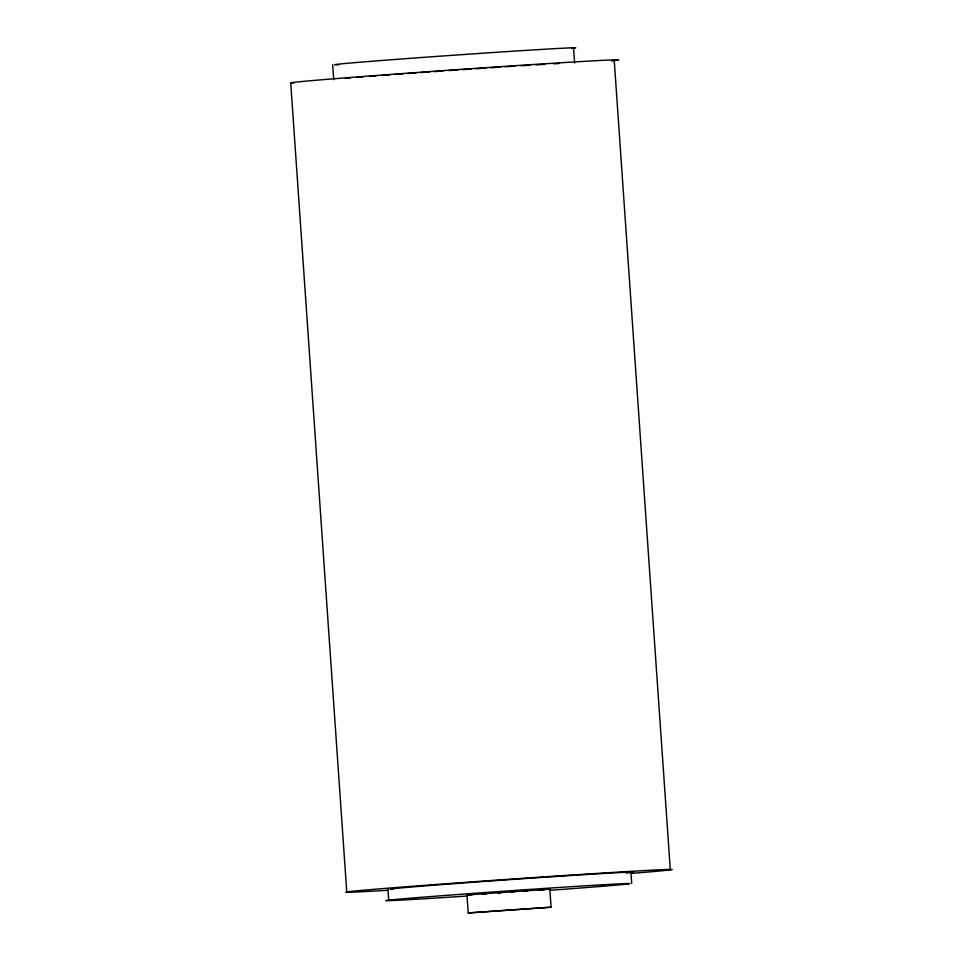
<?xml version="1.0" encoding="UTF-8"?>
<svg xmlns="http://www.w3.org/2000/svg" width="961" height="961" viewBox="0 0 961 961"><rect width="100%" height="100%" fill="white"/><g stroke="black" fill="none" stroke-linecap="round" stroke-linejoin="round"><path stroke-width="1.44" d="M466.974 894.919L549.824 889.177L551.073 907.208L468.223 912.95L466.974 894.919L472.536 894.727M548.419 889.381L549.824 889.177M468.223 912.95L551.073 907.208M537.716 890.294L544.286 889.766M523.433 891.376L527.709 891.063M511.108 892.252L513.787 892.072M497.702 893.177L500.381 892.997M481.99 894.186L486.278 893.91M614.247 60.531L670.31 869.861M630.933 872.348L631.701 883.471M573.573 48.074L574.618 63.042M332.686 64.747L333.719 79.703M387.968 889.285L388.737 900.409M290.69 82.562L346.753 891.892M387.739 890.294A163.418 1.562 -4 0 1 394.214 887.676A163.418 1.562 -4 0 1 620.013 872.011A163.418 1.562 -4 0 1 631.906 873.357M293.97 82.886A163.418 1.562 -4 0 1 451.274 70.057A163.418 1.562 -4 0 1 611.508 60.879M393.445 889.201A121.891 1.165 -4 0 1 508.213 879.735A121.891 1.165 -4 0 1 626.164 873.056M467.034 896.024A121.891 1.165 -4 0 1 413.819 897.898A121.891 1.165 -4 0 1 608.974 884.42A121.891 1.165 -4 0 1 549.68 890.318M345.323 78.418A120.738 1.153 -4 0 1 350.224 77.985M356.855 77.433A120.738 1.153 -4 0 1 362.91 76.94M369.517 76.412A120.738 1.153 -4 0 1 376.328 75.883M382.166 75.426A120.738 1.153 -4 0 1 389.83 74.85M394.575 74.49A120.738 1.153 -4 0 1 402.935 73.877M407.272 73.553A120.738 1.153 -4 0 1 416.161 72.904M420.678 72.58A120.738 1.153 -4 0 1 429.507 71.943M433.94 71.631A120.738 1.153 -4 0 1 442.913 70.994M448.919 70.573A120.738 1.153 -4 0 1 457.868 69.961M462.361 69.648A120.738 1.153 -4 0 1 471.346 69.036M475.815 68.736A120.738 1.153 -4 0 1 486.038 68.051M490.542 67.75A120.738 1.153 -4 0 1 500.921 67.066M505.27 66.777A120.738 1.153 -4 0 1 515.012 66.153M521.27 65.756A120.738 1.153 -4 0 1 530.256 65.204M535.866 64.867A120.738 1.153 -4 0 1 544.779 64.339M553.716 63.822A120.738 1.153 -4 0 1 558.834 63.546M338.837 64.699A120.738 1.153 -4 0 1 444.691 55.846A120.738 1.153 -4 0 1 571.615 48.422"/></g></svg>
